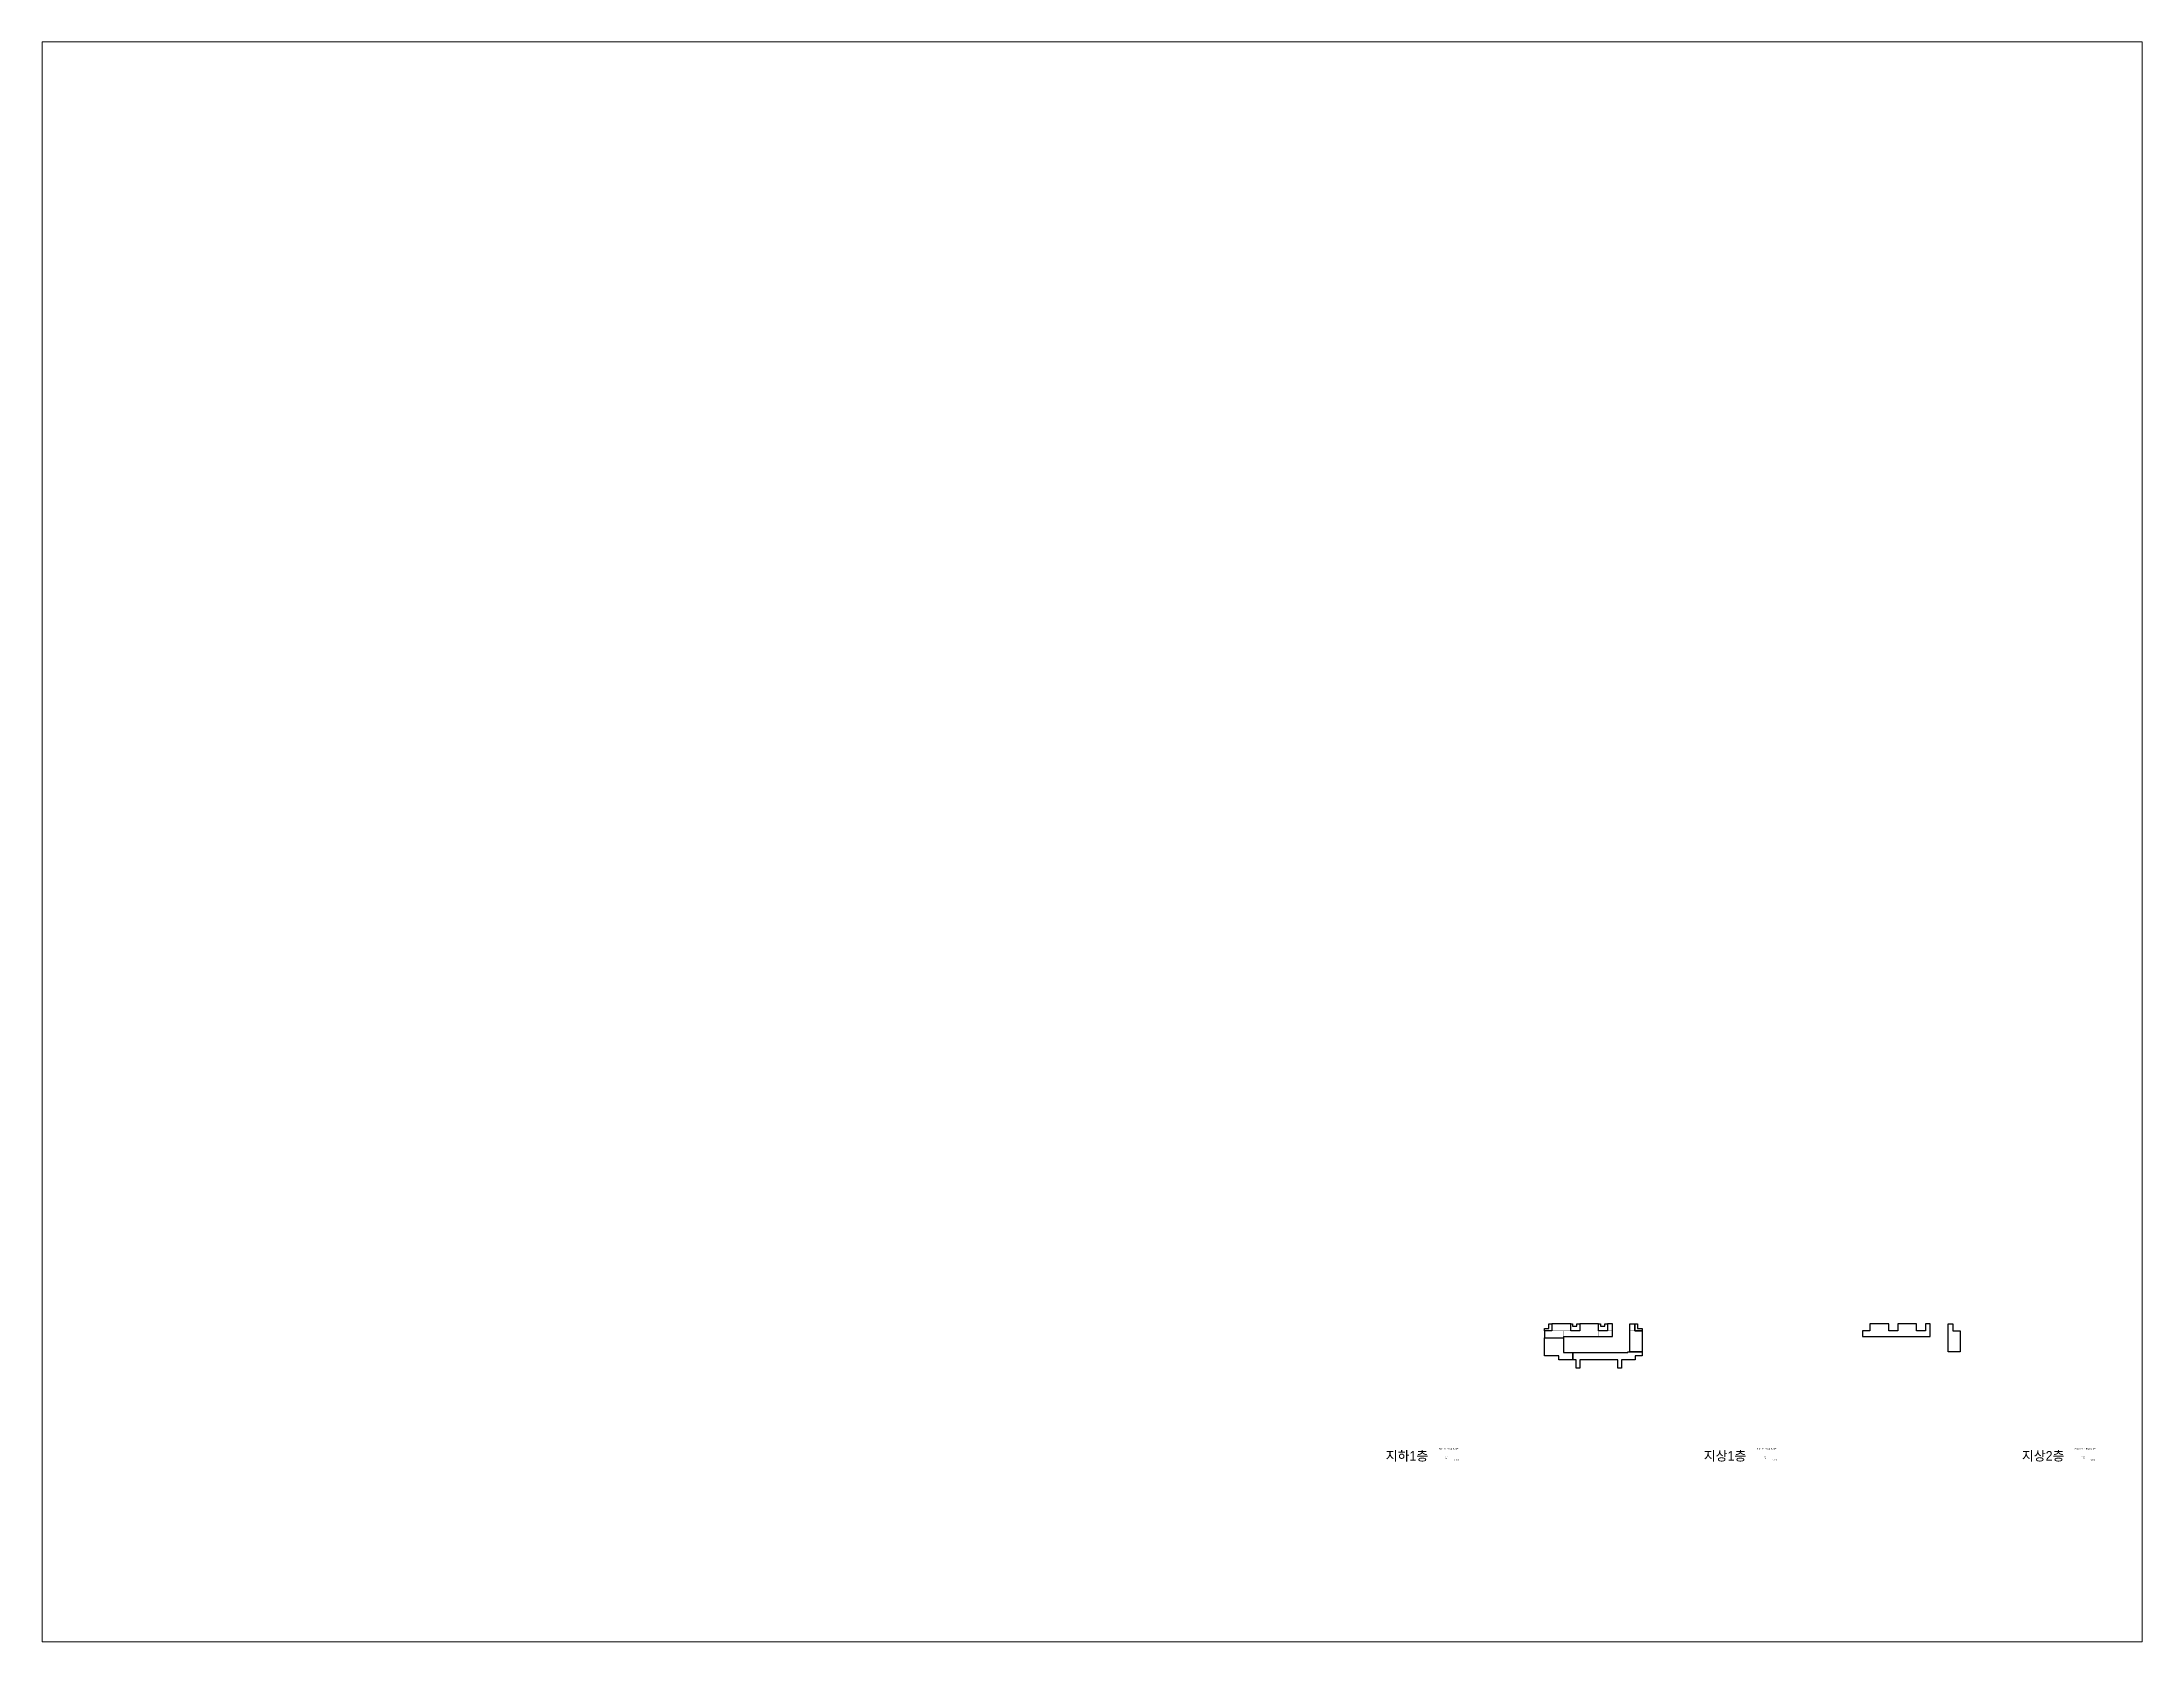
# Paper-space layout 'Layout1' of a CAD drawing. Header units: millimetres. Extents: x 1.05 to 9.45, y 0.8 to 7.2.
# The model-space entities are those that its viewports show. They can reach past a viewport. Long polylines and large blocks are cut down to what shows.
import ezdxf
from ezdxf.enums import TextEntityAlignment as Align

# ---------------------------------------------------------------- set-up
doc = ezdxf.new("R2010")
doc.units = ezdxf.units.MM
doc.header["$LTSCALE"] = 1000
doc.header["$MEASUREMENT"] = 0
doc.linetypes.add('03 단지-0902$0$HIDDEN', pattern=[0.375, 0.25, -0.125])
for name, color, linetype in [('0.면적', 2, 'CONTINUOUS'), ('AREA_초평탄', 4, 'CONTINUOUS'), ('CJ_Angle Joint', 5, '03 단지-0902$0$HIDDEN'), ("CON'C", 2, 'CONTINUOUS'), ('TEX', 3, 'CONTINUOUS'), ('TEX-SYM', 3, 'CONTINUOUS')]:
    doc.layers.add(name, color=color, linetype=linetype)
doc.styles.add('HY울릉도M체', font='Dotum.ttf')
doc.styles.add('돋움', font='Dotum.ttf', dxfattribs={"width": 0.9})

msp = doc.modelspace()

# ---------------------------------------------------------------- linework, layer by layer
at = {"layer": '0.면적', "color": 2, "ltscale": 3, "const_width": 500}
for points in [[(10256204, 2922885), (10226303, 2922885), (10226303, 2934285), (10256204, 2934285)], [(10270303, 2934285), (10300203, 2934285), (10300203, 2913885), (10270303, 2913885)], [(10314303, 2934285), (10322103, 2934285), (10322103, 2922885), (10314303, 2922885)], [(10357503, 2922885), (10349703, 2922885), (10349703, 2934285), (10357503, 2934285)], [(10214503, 2922885), (10244753, 2922885), (10244753, 2911885), (10214503, 2911885)], [(10270303, 2922885), (10244753, 2922885), (10244753, 2913885), (10270303, 2913885)], [(10300203, 2922885), (10322103, 2922885), (10322103, 2913885), (10300203, 2913885)], [(10349703, 2922885), (10369303, 2922885), (10369303, 2889885), (10349703, 2889885)]]:
    msp.add_lwpolyline(points, close=True, dxfattribs=at)
at = {"layer": 'AREA_초평탄', "color": 4, "ltscale": 3}
for points in [[(10322104, 2934285), (10314303, 2934285), (10314353, 2922885), (10300203, 2922885), (10300203, 2934285), (10270303, 2934285), (10270303, 2922884), (10256203, 2922885), (10256203, 2934285), (10226303, 2934285), (10226303, 2922885), (10214503, 2922885), (10214503, 2911885), (10245103, 2911885), (10245103, 2913885), (10322103, 2913885)], [(10214503, 2922885), (10214503, 2926935), (10221653, 2926935), (10221653, 2934285), (10226303, 2934285), (10226303, 2922885)], [(10256203, 2934285), (10259103, 2934285), (10259103, 2930330), (10266003, 2930335), (10266003, 2934285), (10270303, 2934285), (10270302, 2922884), (10256203, 2922885)], [(10300203, 2934285), (10303103, 2934285), (10303103, 2930335), (10310003, 2930335), (10310003, 2934285), (10314303, 2934285), (10314303, 2922885), (10300203, 2922885)], [(10349703, 2934285), (10357503, 2934285), (10357503, 2922885), (10369303, 2922885), (10369303, 2889885), (10349703, 2889885)], [(10357503, 2934285), (10362153, 2934285), (10362153, 2926835), (10369303, 2926835), (10369303, 2922885), (10357503, 2922885)], [(10825703, 2934285), (10818303, 2934285), (10818353, 2922885), (10804203, 2922885), (10804203, 2934285), (10774303, 2934285), (10774303, 2922884), (10760203, 2922885), (10760203, 2934285), (10730303, 2934285), (10730303, 2922885), (10718503, 2922885), (10718503, 2913885), (10825703, 2913885)], [(10854103, 2934285), (10861503, 2934285), (10861503, 2922885), (10873303, 2922885), (10873303, 2889885), (10854103, 2889885)], [(10214503, 2911885), (10244753, 2911885), (10244753, 2888534), (10259347, 2888534), (10259353, 2876985), (10237353, 2876985), (10237353, 2883635), (10214503, 2883635)], [(10259347, 2888541), (10346503, 2888585), (10346503, 2889885), (10369303, 2889885), (10369303, 2883635), (10358303, 2883635), (10358303, 2876985), (10336403, 2876975), (10336403, 2863985), (10330703, 2863985), (10330703, 2876985), (10270403, 2876985), (10270403, 2863985), (10264653, 2863985), (10264653, 2876985), (10259347, 2876985)], [(10825703, 2419809), (10818303, 2419809), (10818353, 2408409), (10804203, 2408409), (10804203, 2419809), (10774303, 2419809), (10774303, 2408408), (10760203, 2408409), (10760203, 2419809), (10730303, 2419809), (10730303, 2408409), (10718503, 2408409), (10718503, 2399409), (10825703, 2399409)], [(10854103, 2419809), (10861503, 2419809), (10861503, 2408409), (10873303, 2408409), (10873303, 2375409), (10854103, 2375409)]]:
    msp.add_lwpolyline(points, close=True, dxfattribs=at)
at = {"layer": 'AREA_초평탄', "color": 4, "ltscale": 3, "const_width": 100}
for points in [[(10854103, 2934285), (10850503, 2934285)], [(10854103, 2419809), (10850503, 2419809)]]:
    msp.add_lwpolyline(points, dxfattribs=at)
at = {"layer": 'AREA_초평탄', "color": 6, "ltscale": 3, "const_width": 300}
for points in [[(10229253, 2876985), (10232253, 2876985)], [(10264653, 2876985), (10270413, 2876975)], [(10330703, 2876985), (10336463, 2876975)]]:
    msp.add_lwpolyline(points, dxfattribs=at)
at = {"layer": 'CJ_Angle Joint', "color": 5, "ltscale": 8, "const_width": 500}
for points in [[(10214503, 2922885), (10226303, 2922885), (10226303, 2934285)], [(10256203, 2934285), (10256202, 2922885), (10270303, 2922885), (10270303, 2934285)], [(10300203, 2934285), (10300203, 2922885), (10314353, 2922885), (10314303, 2934285)], [(10349703, 2934285), (10349703, 2889885), (10369303, 2889885)], [(10357503, 2934285), (10357503, 2922885), (10369303, 2922885)], [(10718503, 2922885), (10730303, 2922885), (10730303, 2934285)], [(10825703, 2934267), (10825703, 2913885), (10749103, 2913867), (10718503, 2913885)], [(10760203, 2934285), (10760202, 2922885), (10774303, 2922885), (10774303, 2934285)], [(10804203, 2934285), (10804203, 2922885), (10818353, 2922885), (10818303, 2934285)], [(10854103, 2934285), (10854103, 2889885), (10873303, 2889885)], [(10861503, 2934285), (10861503, 2922885), (10873303, 2922885)], [(10214503, 2911885), (10244753, 2911885), (10244753, 2888534), (10346503, 2888585), (10346503, 2889885), (10349703, 2889885)], [(10237353, 2876985), (10237353, 2883635), (10214503, 2883635)], [(10259347, 2888541), (10259353, 2876985)], [(10358303, 2876985), (10358303, 2883635), (10369303, 2883635)], [(10718503, 2408409), (10730303, 2408409), (10730303, 2419809)], [(10825703, 2419791), (10825703, 2399409), (10749103, 2399391), (10718503, 2399409)], [(10760203, 2419809), (10760202, 2408409), (10774303, 2408409), (10774303, 2419809)], [(10804203, 2419809), (10804203, 2408409), (10818353, 2408409), (10818303, 2419809)], [(10854103, 2419809), (10854103, 2375409), (10873303, 2375409)], [(10861503, 2419809), (10861503, 2408409), (10873303, 2408409)]]:
    msp.add_lwpolyline(points, dxfattribs=at)
at = {"layer": "CON'C", "color": 8, "ltscale": 3, "const_width": 100}
for points in [[(10346903, 2934885), (10346903, 2889885), (10247903, 2889885), (10247903, 2911885), (10324903, 2911885), (10324903, 2934885)], [(10850903, 2934885), (10850903, 2889885), (10751903, 2889885), (10751903, 2911885), (10828903, 2911885), (10828903, 2934885)], [(10850903, 2420409), (10850903, 2375409), (10751903, 2375409), (10751903, 2397409), (10828903, 2397409), (10828903, 2420409)]]:
    msp.add_lwpolyline(points, close=True, dxfattribs=at)

# ---------------------------------------------------------------- texts
at = {"layer": '0.면적', "color": 2, "ltscale": 3, "style": 'HY울릉도M체'}
for s, p in [('지하1층', (9962989, 2717543)), ('지상1층', (10466989, 2717543)), ('지상2층', (10970989, 2717543))]:
    msp.add_text(s, height=15000, dxfattribs=at).set_placement(p)
at = {"layer": 'TEX', "style": '돋움'}
for p in [(10042145, 2971230), (10546145, 2971230)]:
    msp.add_text('(용접이형 철망 상하 Ø6 100x100)', height=30, dxfattribs=at).set_placement(p, align=Align.MIDDLE_LEFT)
at = {"layer": 'TEX-SYM', "style": '돋움'}
for s, height, p in [('지하1층 초평탄 안내도', 2400, (10062904, 2735928)), ('지상1층 초평탄 안내도', 2400, (10566734, 2735928)), ('지상2.3층 초평탄 안내도', 2400, (11071285, 2735928)), ('1/1200', 1200, (10059782, 2723090)), ('1/600', 1200, (10059782, 2721126)), ('1401', 2400, (10075349, 2718343)), ('1/1200', 1200, (10563782, 2723090)), ('1/600', 1200, (10563782, 2721126)), ('1402', 2400, (10579349, 2718343)), ('1/1200', 1200, (11067782, 2723090)), ('1/600', 1200, (11067782, 2721126)), ('1403', 2400, (11083349, 2718343))]:
    msp.add_text(s, height=height, dxfattribs=at).set_placement(p, align=Align.MIDDLE_CENTER)

psp = doc.layouts.get("Layout1")

# ---------------------------------------------------------------- viewports
at = {"layer": "CON'C", "color": 4, "ltscale": 3}
psp.add_viewport(center=(5.25, 4), size=(8.4, 6.4), view_center_point=(9497599.7068, 3697646.8236), view_height=2535151.303132, dxfattribs=at)

doc.saveas('drawing.dxf')
